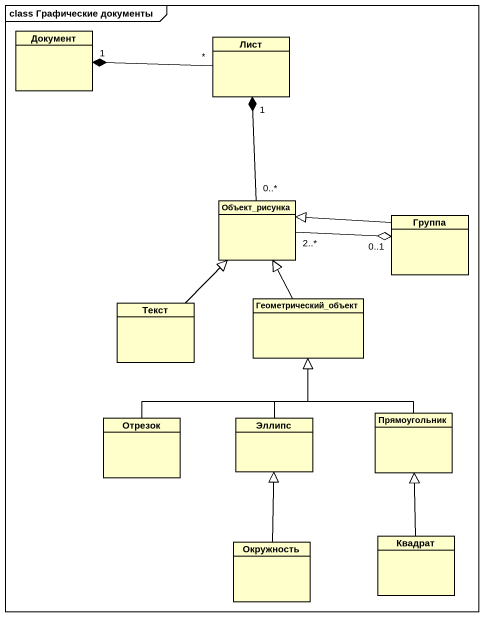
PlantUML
@startuml
mainframe class Графические документы
hide circle
hide empty members
class Документ
class Лист
class Объект_рисунка
class Группа
class Текст
class Геометрический_объект
class Отрезок
class Эллипс
class Прямоугольник
class Окружность
class Квадрат
Лист "*" -left-* "1" Документ
Объект_рисунка "0..*" -up-* "1" Лист
Объект_рисунка "2..*" -right-o "0..1" Группа
Группа -left-|> Объект_рисунка
Текст -up-|> Объект_рисунка
Геометрический_объект -up-|> Объект_рисунка
Отрезок -up-|> Геометрический_объект
Эллипс -up-|> Геометрический_объект
Прямоугольник -up-|> Геометрический_объект
Окружность -up-|> Эллипс
Квадрат -up-|> Прямоугольник
@enduml
